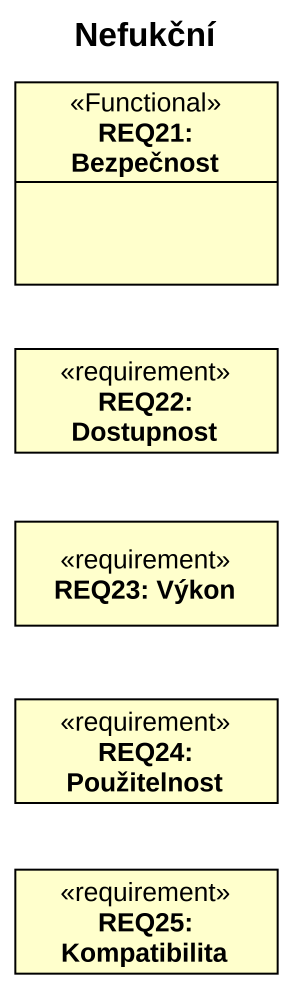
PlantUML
@startuml
title Nefukční
hide circle
hide empty members
class "REQ21: Bezpečnost" as REQ21_Bezpečnost <<Functional>>
class "REQ22: Dostupnost" as REQ22_Dostupnost <<requirement>>
class "REQ23: Výkon" as REQ23_Výkon <<requirement>>
class "REQ24: Použitelnost" as REQ24_Použitelnost <<requirement>>
class "REQ25: Kompatibilita" as REQ25_Kompatibilita <<requirement>>
@enduml
